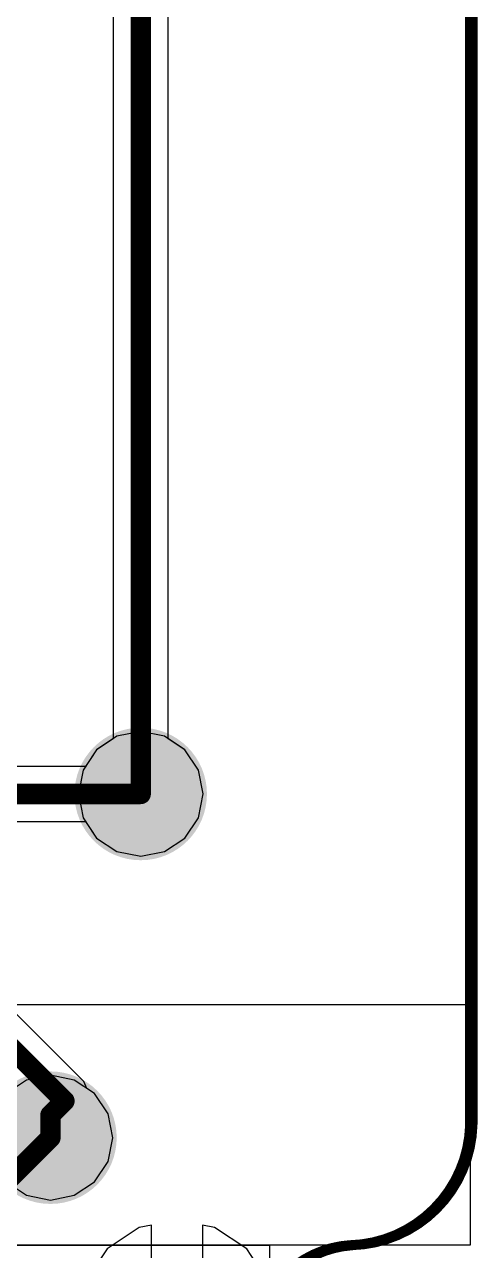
# Model space of a CAD drawing. Header units: millimetres. Extents: x 3.1 to 4.26, y 1.5 to 2.82.
# Drawn here: x 4.1181 to 4.207, y 1.7864 to 2.0269 of the extents above; entities that cross this region are included whole.
import ezdxf

# ---------------------------------------------------------------- set-up
doc = ezdxf.new("R2010")
doc.units = ezdxf.units.MM
doc.header["$MEASUREMENT"] = 0
for name, color, linetype in [('BottomLayer', 5, 'Continuous'), ('BottomSolder', 6, 'Continuous'), ('Mechanical10', 56, 'Continuous'), ('Mechanical18', 56, 'Continuous'), ('MidLayer1', 16, 'Continuous'), ('MidLayer2', 76, 'Continuous'), ('TopLayer', 1, 'Continuous'), ('TopSolder', 216, 'Continuous'), ('ViaHoleLayer', 16, 'Continuous')]:
    doc.layers.add(name, color=color, linetype=linetype)

msp = doc.modelspace()

# ---------------------------------------------------------------- hatches: boundary and pattern name
at = {"layer": 'BottomLayer'}
h = msp.add_hatch(color=5, dxfattribs=at)
edge = h.paths.add_edge_path()
edge.add_arc((4.14094, 1.87598), 0.009, 0, 360)
h = msp.add_hatch(color=5, dxfattribs=at)
edge = h.paths.add_edge_path()
edge.add_arc((4.12323, 1.80855), 0.009, 0, 360)
at = {"layer": 'BottomSolder'}
h = msp.add_hatch(color=6, dxfattribs=at)
edge = h.paths.add_edge_path()
edge.add_arc((4.14094, 1.87598), 0.013, 0, 360)
h = msp.add_hatch(color=6, dxfattribs=at)
edge = h.paths.add_edge_path()
edge.add_arc((4.12323, 1.80855), 0.013, 0, 360)
at = {"layer": 'MidLayer1'}
h = msp.add_hatch(color=16, dxfattribs=at)
edge = h.paths.add_edge_path()
edge.add_arc((4.14094, 1.87598), 0.009, 0, 360)
h = msp.add_hatch(color=16, dxfattribs=at)
edge = h.paths.add_edge_path()
edge.add_arc((4.12323, 1.80855), 0.009, 0, 360)
at = {"layer": 'MidLayer2'}
h = msp.add_hatch(color=76, dxfattribs=at)
edge = h.paths.add_edge_path()
edge.add_arc((4.14094, 1.87598), 0.009, 0, 360)
h = msp.add_hatch(color=76, dxfattribs=at)
edge = h.paths.add_edge_path()
edge.add_arc((4.12323, 1.80855), 0.009, 0, 360)
at = {"layer": 'TopLayer'}
h = msp.add_hatch(color=1, dxfattribs=at)
edge = h.paths.add_edge_path()
edge.add_arc((4.14094, 1.87598), 0.009, 0, 360)
h = msp.add_hatch(color=1, dxfattribs=at)
edge = h.paths.add_edge_path()
edge.add_arc((4.12323, 1.80855), 0.009, 0, 360)
at = {"layer": 'TopSolder'}
h = msp.add_hatch(color=216, dxfattribs=at)
edge = h.paths.add_edge_path()
edge.add_arc((4.14094, 1.87598), 0.013, 0, 360)
h = msp.add_hatch(color=216, dxfattribs=at)
edge = h.paths.add_edge_path()
edge.add_arc((4.12323, 1.80855), 0.013, 0, 360)
at = {"layer": 'ViaHoleLayer'}
h = msp.add_hatch(color=16, dxfattribs=at)
edge = h.paths.add_edge_path()
edge.add_arc((4.14094, 1.87598), 0.004, 0, 360)
h = msp.add_hatch(color=16, dxfattribs=at)
edge = h.paths.add_edge_path()
edge.add_arc((4.12323, 1.80855), 0.004, 0, 360)

# ---------------------------------------------------------------- linework, layer by layer
at = {"layer": 'BottomLayer'}
for p, q in [((3.33945, 1.83468), (4.20559, 1.83468)), ((4.20559, 1.83468), (4.20559, 1.78744)), ((4.20559, 1.78744), (3.33945, 1.78744)), ((3.37882, 1.78744), (4.16622, 1.78744)), ((4.16622, 1.78744), (4.16622, 1.73496))]:
    msp.add_line(p, q, dxfattribs=at)
at = {"layer": 'BottomLayer', "const_width": 0.004}
msp.add_lwpolyline([(4.09803, 1.78335), (4.12323, 1.80855)], dxfattribs=at)
at = {"layer": 'BottomLayer', "const_width": 0.002}
msp.add_lwpolyline([(4.12223, 1.80855, 1), (4.12423, 1.80855, 1)], format="xyb", close=True, dxfattribs=at)
at = {"layer": 'Mechanical10', "const_width": 0.00197}
msp.add_lwpolyline([(4.20605, 1.81109), (4.20605, 2.45676)], dxfattribs=at)
at = {"layer": 'Mechanical10'}
for points, const_width in [([(4.20605, 1.81109, -0.397872), (4.18243, 1.78747)], 0.00197), ([(4.20605, 1.81109, -0.397872), (4.18243, 1.78747)], 0.00197), ([(4.16373, 1.76779, -0.388623), (4.18243, 1.78747)], 0.002)]:
    msp.add_lwpolyline(points, format="xyb", dxfattribs=dict(at, const_width=const_width))
for points, const_width in [([(4.20555, 1.81109, 1), (4.20654, 1.81109, 1)], 0.000985), ([(4.20555, 1.81109, 1), (4.20654, 1.81109, 1)], 0.000985), ([(4.20555, 1.81109, 1), (4.20654, 1.81109, 1)], 0.000985), ([(4.18193, 1.78747, 1), (4.18293, 1.78747, 1)], 0.001), ([(4.18193, 1.78747, 1), (4.18292, 1.78747, 1)], 0.000985), ([(4.18193, 1.78747, 1), (4.18292, 1.78747, 1)], 0.000985)]:
    msp.add_lwpolyline(points, format="xyb", close=True, dxfattribs=dict(at, const_width=const_width))
at = {"layer": 'Mechanical18', "const_width": 0.00197}
msp.add_lwpolyline([(4.20559, 1.81106), (4.20559, 2.45673)], dxfattribs=at)
at = {"layer": 'Mechanical18'}
for points, const_width in [([(4.20559, 1.81106, -0.397872), (4.18197, 1.78744)], 0.00197), ([(4.16327, 1.76776, -0.388623), (4.18197, 1.78744)], 0.002)]:
    msp.add_lwpolyline(points, format="xyb", dxfattribs=dict(at, const_width=const_width))
for points, const_width in [([(4.2051, 1.81106, 1), (4.20608, 1.81106, 1)], 0.000985), ([(4.2051, 1.81106, 1), (4.20608, 1.81106, 1)], 0.000985), ([(4.18147, 1.78744, 1), (4.18247, 1.78744, 1)], 0.001), ([(4.18148, 1.78744, 1), (4.18246, 1.78744, 1)], 0.000985)]:
    msp.add_lwpolyline(points, format="xyb", close=True, dxfattribs=dict(at, const_width=const_width))
at = {"layer": 'MidLayer1'}
for p, q in [((4.20605, 2.45676), (4.20605, 1.81109)), ((4.14094, 1.88822), (4.13626, 1.88729)), ((4.14563, 1.88729), (4.14094, 1.88822)), ((4.13626, 1.88729), (4.13229, 1.88464)), ((4.1496, 1.88464), (4.14563, 1.88729)), ((4.13229, 1.88464), (4.13013, 1.8814)), ((4.15225, 1.88067), (4.1496, 1.88464)), ((4.13013, 1.8814), (3.94213, 1.8814)), ((4.15318, 1.87598), (4.15225, 1.88067)), ((4.15225, 1.8713), (4.15318, 1.87598)), ((4.1496, 1.86733), (4.15225, 1.8713)), ((4.05005, 1.87057), (4.13013, 1.87057)), ((4.13013, 1.87057), (4.13229, 1.86733)), ((4.13229, 1.86733), (4.13626, 1.86468)), ((4.14563, 1.86468), (4.1496, 1.86733)), ((4.13626, 1.86468), (4.14094, 1.86375)), ((4.14094, 1.86375), (4.14563, 1.86468)), ((4.12981, 1.81957), (4.11496, 1.83443)), ((4.13038, 1.81821), (4.12981, 1.81957)), ((4.13188, 1.8172), (4.13038, 1.81821)), ((4.13453, 1.81323), (4.13188, 1.8172)), ((4.13546, 1.80855), (4.13453, 1.81323)), ((4.20605, 1.81109), (4.20592, 1.80643)), ((4.20605, 1.81109), (4.20605, 1.81109)), ((4.13453, 1.80387), (4.13546, 1.80855)), ((4.20592, 1.80643), (4.20223, 1.79787)), ((4.13188, 1.7999), (4.13453, 1.80387)), ((4.11458, 1.7999), (4.11855, 1.79725)), ((4.12791, 1.79725), (4.13188, 1.7999)), ((4.11855, 1.79725), (4.12323, 1.79632)), ((4.12323, 1.79632), (4.12791, 1.79725)), ((4.20223, 1.79787), (4.19564, 1.79129)), ((4.19564, 1.79129), (4.18708, 1.7876)), ((4.18243, 1.78747), (4.17876, 1.78687)), ((4.18708, 1.7876), (4.18243, 1.78747)), ((4.17876, 1.78687), (4.17205, 1.78371))]:
    msp.add_line(p, q, dxfattribs=at)
at = {"layer": 'MidLayer1', "const_width": 0.004}
for points in [[(3.94213, 1.87598), (4.14094, 1.87598)], [(4.10844, 1.83329), (4.12598, 1.81575)], [(4.12323, 1.81299), (4.12598, 1.81575)], [(4.12323, 1.80855), (4.12323, 1.81299)]]:
    msp.add_lwpolyline(points, dxfattribs=at)
at = {"layer": 'MidLayer1', "const_width": 0.002}
for points in [[(4.13994, 1.87598, 1), (4.14194, 1.87598, 1)], [(4.12498, 1.81575, 1), (4.12698, 1.81575, 1)], [(4.12498, 1.81575, 1), (4.12698, 1.81575, 1)], [(4.12223, 1.81299, 1), (4.12423, 1.81299, 1)], [(4.12223, 1.81299, 1), (4.12423, 1.81299, 1)], [(4.12223, 1.80855, 1), (4.12423, 1.80855, 1)]]:
    msp.add_lwpolyline(points, format="xyb", close=True, dxfattribs=at)
at = {"layer": 'MidLayer2'}
for p, q in [((4.20605, 2.45676), (4.20605, 1.81109)), ((4.14636, 1.8868), (4.14636, 2.21299)), ((4.13553, 2.09293), (4.13553, 1.8868)), ((4.13553, 1.8868), (4.13229, 1.88464)), ((4.1496, 1.88464), (4.14636, 1.8868)), ((4.13229, 1.88464), (4.12964, 1.88067)), ((4.15225, 1.88067), (4.1496, 1.88464)), ((4.12964, 1.88067), (4.12871, 1.87598)), ((4.15318, 1.87598), (4.15225, 1.88067)), ((4.12871, 1.87598), (4.12964, 1.8713)), ((4.15225, 1.8713), (4.15318, 1.87598)), ((4.12964, 1.8713), (4.13229, 1.86733)), ((4.1496, 1.86733), (4.15225, 1.8713)), ((4.13229, 1.86733), (4.13626, 1.86468)), ((4.14563, 1.86468), (4.1496, 1.86733)), ((4.13626, 1.86468), (4.14094, 1.86375)), ((4.14094, 1.86375), (4.14563, 1.86468)), ((4.12323, 1.82079), (4.11855, 1.81985)), ((4.12791, 1.81985), (4.12323, 1.82079)), ((4.11855, 1.81985), (4.11458, 1.8172)), ((4.13188, 1.8172), (4.12791, 1.81985)), ((4.13453, 1.81323), (4.13188, 1.8172)), ((4.13546, 1.80855), (4.13453, 1.81323)), ((4.20605, 1.81109), (4.20592, 1.80643)), ((4.20605, 1.81109), (4.20605, 1.81109)), ((4.13453, 1.80387), (4.13546, 1.80855)), ((4.20592, 1.80643), (4.20223, 1.79787)), ((4.13188, 1.7999), (4.13453, 1.80387)), ((4.11458, 1.7999), (4.11855, 1.79725)), ((4.12791, 1.79725), (4.13188, 1.7999)), ((4.11855, 1.79725), (4.12323, 1.79632)), ((4.12323, 1.79632), (4.12791, 1.79725)), ((4.20223, 1.79787), (4.19564, 1.79129)), ((4.14063, 1.79092), (4.13434, 1.78672)), ((4.14304, 1.7914), (4.14063, 1.79092)), ((4.14304, 1.77302), (4.14304, 1.7914)), ((4.15545, 1.79092), (4.15304, 1.7914)), ((4.15304, 1.7914), (4.15304, 1.77302)), ((4.16174, 1.78672), (4.15545, 1.79092)), ((4.19564, 1.79129), (4.18708, 1.7876)), ((4.18243, 1.78747), (4.17876, 1.78687)), ((4.18708, 1.7876), (4.18243, 1.78747)), ((4.13434, 1.78672), (4.13014, 1.78044)), ((4.16433, 1.78284), (4.16174, 1.78672)), ((4.17876, 1.78687), (4.17205, 1.78371))]:
    msp.add_line(p, q, dxfattribs=at)
at = {"layer": 'MidLayer2', "const_width": 0.004}
msp.add_lwpolyline([(4.14094, 1.87598), (4.14094, 2.21299)], dxfattribs=at)
at = {"layer": 'MidLayer2', "const_width": 0.002}
msp.add_lwpolyline([(4.13994, 1.87598, 1), (4.14194, 1.87598, 1)], format="xyb", close=True, dxfattribs=at)
at = {"layer": 'TopLayer'}
for p, q in [((3.37882, 1.78744), (4.16622, 1.78744)), ((4.16622, 1.78744), (4.16622, 1.71496))]:
    msp.add_line(p, q, dxfattribs=at)

doc.saveas('drawing.dxf')
